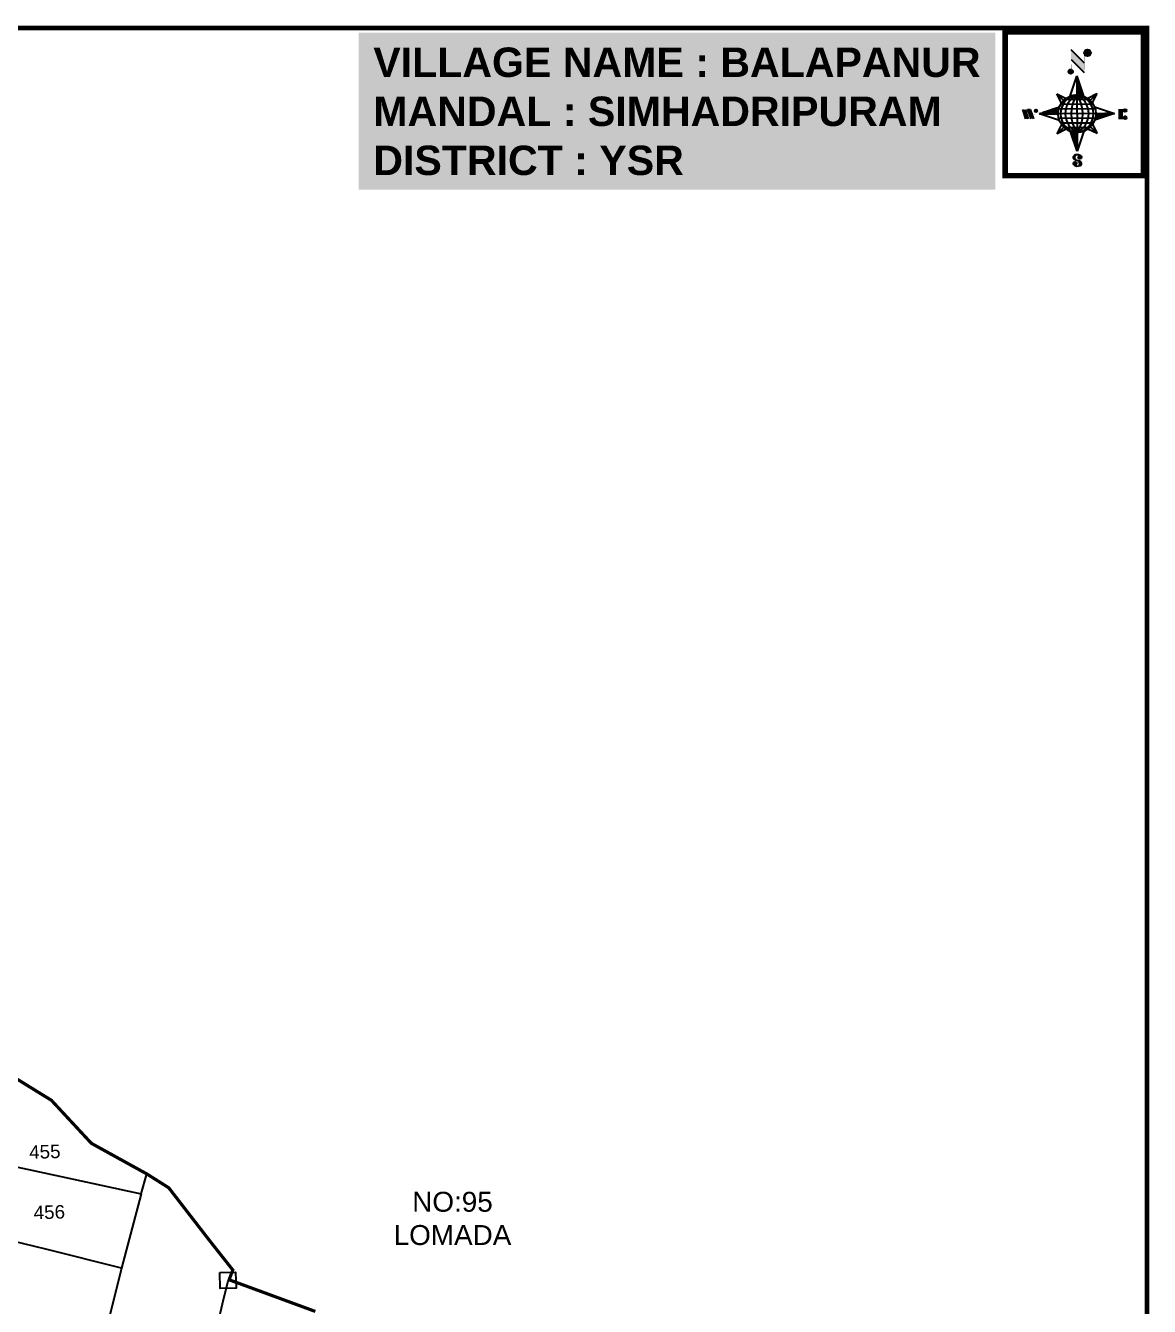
# Model space of a CAD drawing. Header units: millimetres. Extents: x 194974 to 210505, y 1603976 to 1614238.
# Drawn here: x 200565 to 202218, y 1611892 to 1613777 of the extents above; entities that cross this region are included whole.
import ezdxf

# ---------------------------------------------------------------- set-up
doc = ezdxf.new("R2010")
doc.units = ezdxf.units.MM
doc.header["$LTSCALE"] = 15
for name, color, linetype in [('AQUADUCT', 1, 'Continuous'), ('bord', 1, 'Continuous'), ('BOUNDRY STONES', 240, 'Continuous'), ('DIMENSION', 1, 'Continuous'), ('PLOTS', 7, 'Continuous'), ('PLOTS NO', 7, 'Continuous'), ('TEXT', 1, 'Continuous'), ('text2', 7, 'Continuous'), ('VILLAGE BOUNDRY', 5, 'Continuous')]:
    doc.layers.add(name, color=color, linetype=linetype)
doc.styles.get("Standard").update_dxf_attribs({"font": 'arial.ttf'})
pattern_1 = [(267.297113149, (-8720374.938, 50637915.138), (10.5367255337, -0.497431438), [])]
pattern_2 = [(357.297113149, (-8720374.938, 50637915.138), (0.497431438, 10.5367255337), [])]

# ---------------------------------------------------------------- blocks, each defined once
blk = doc.blocks.new('*X19')
at = {"color": 0, "linetype": 'Continuous'}
for p, q in [((6321.6, 240.5), (6322.3, 241.2)), ((6321.6, 240.3), (6322.3, 241)), ((6321.6, 240.1), (6322.3, 240.8)), ((6321.6, 239.9), (6322.4, 240.7)), ((6321.6, 239.8), (6322.4, 240.6)), ((6321.6, 239.6), (6322.5, 240.5)), ((6321.6, 239.4), (6322.5, 240.3)), ((6321.6, 239.2), (6322.6, 240.2)), ((6321.7, 239.1), (6322.6, 240.1)), ((6321.8, 240.8), (6322.4, 241.4)), ((6321.8, 239), (6322.7, 240)), ((6321.8, 239), (6322.8, 239.9)), ((6321.9, 238.9), (6322.9, 239.8)), ((6322, 238.8), (6323, 239.7)), ((6322.1, 241.3), (6322.4, 241.6)), ((6322.1, 238.7), (6323.1, 239.6)), ((6322.2, 238.6), (6323.1, 239.6)), ((6322.3, 238.5), (6323.2, 239.5)), ((6322.4, 238.5), (6323.3, 239.4)), ((6322.5, 238.4), (6323.4, 239.3)), ((6322.7, 238.4), (6323.6, 239.3)), ((6322.8, 238.3), (6323.7, 239.2)), ((6322.9, 238.3), (6323.8, 239.1)), ((6323.1, 238.2), (6323.9, 239.1)), ((6323.2, 238.2), (6324, 239)), ((6323.3, 238.2), (6324.2, 239)), ((6323.5, 238.1), (6324.3, 238.9)), ((6323.7, 238.1), (6324.4, 238.9)), ((6323.8, 238.1), (6324.6, 238.8)), ((6324.1, 238.2), (6324.7, 238.8)), ((6324.3, 238.3), (6324.9, 238.8)), ((6324.6, 238.3), (6325.1, 238.8)), ((6324.8, 238.4), (6325.2, 238.8)), ((6325.1, 238.5), (6325.4, 238.8)), ((6325.4, 238.6), (6325.6, 238.8))]:
    blk.add_line(p, q, dxfattribs=at)
blk = doc.blocks.new('*X18')
at = {"color": 0, "linetype": 'Continuous'}
for p, q in [((6324.4, 240.3), (6324.5, 240.4)), ((6324.6, 240.3), (6324.8, 240.5)), ((6324.7, 240.2), (6325, 240.5)), ((6324.8, 240.2), (6325.2, 240.6)), ((6325, 240.1), (6325.5, 240.6)), ((6325.1, 240.1), (6325.6, 240.6)), ((6325.2, 240), (6325.8, 240.6)), ((6325.3, 240), (6326, 240.6)), ((6325.4, 239.9), (6326.1, 240.6)), ((6325.5, 239.8), (6326.2, 240.5)), ((6325.6, 239.8), (6326.3, 240.5)), ((6325.7, 239.7), (6326.5, 240.4)), ((6325.9, 239.6), (6326.6, 240.3)), ((6326, 239.5), (6326.7, 240.3)), ((6326, 239.4), (6326.8, 240.2)), ((6326.1, 239.3), (6327, 240.2)), ((6326.2, 239.3), (6327.1, 240.1)), ((6326.3, 239.2), (6327.1, 240)), ((6326.4, 239.1), (6327.2, 239.9)), ((6326.5, 239), (6327.3, 239.8)), ((6326.5, 238.9), (6327.4, 239.7)), ((6326.6, 238.8), (6327.5, 239.6)), ((6326.7, 238.7), (6327.5, 239.5)), ((6326.8, 238.6), (6327.6, 239.4)), ((6326.8, 238.5), (6327.7, 239.3)), ((6326.9, 238.3), (6327.8, 239.2)), ((6326.9, 238.2), (6327.9, 239.1)), ((6327, 238.1), (6327.8, 239)), ((6327, 237.9), (6327.8, 238.8)), ((6327, 237.8), (6327.8, 238.6)), ((6327, 237.6), (6327.8, 238.4)), ((6327, 237.4), (6327.8, 238.2)), ((6327, 237.3), (6327.8, 238)), ((6326.8, 236.5), (6327.4, 237)), ((6326.9, 236.8), (6327.6, 237.4)), ((6327, 237.1), (6327.8, 237.9))]:
    blk.add_line(p, q, dxfattribs=at)
blk = doc.blocks.new('H')
at = {"layer": 'bord', "extrusion": (0.000427885, 0.004792, 0.999988)}
h = blk.add_hatch(dxfattribs=at)
h.set_pattern_fill('LINE', color=8, scale=84.387686, angle=-2.70289, style=0)
h.set_pattern_definition(pattern_2)
h.paths.add_polyline_path([(-492.5, 785.6, -0.090992), (-448, 775.2), (-486.5, 912)])
h = blk.add_hatch(dxfattribs=at)
h.set_pattern_fill('LINE', color=8, scale=84.387686, angle=-92.70289, style=0)
h.set_pattern_definition(pattern_1)
h.paths.add_polyline_path([(-624.9, 665.1, -0.090992), (-614.5, 709.6), (-751.3, 671.1)])
h = blk.add_hatch(dxfattribs=at)
h.set_pattern_fill('LINE', color=8, scale=84.387686, angle=-92.70289, style=0)
h.set_pattern_definition(pattern_1)
h.paths.add_polyline_path([(-245.6, 647.2), (-372, 653.2, -0.090992), (-382.4, 608.7)])
h = blk.add_hatch(dxfattribs=at)
h.set_pattern_fill('LINE', color=8, scale=84.387686, angle=-2.70289, style=0)
h.set_pattern_definition(pattern_2)
h.paths.add_polyline_path([(-504.4, 532.7, -0.090992), (-548.9, 543.1), (-510.4, 406.3)])
for p, q in [((-516.2, 1087.1, -1217.1), (-431.5, 994, -1216.7)), ((-519.4, 1020.4, -1216.8), (-434.7, 927.3, -1216.4)), ((-538.3, 773.7, -1215.6), (-487, 906.2, -1216.3)), ((-487, 906.2, -1216.3), (-493, 779.8, -1215.7)), ((-487, 906.2, -1216.3), (-448.5, 769.4, -1215.7)), ((-626.7, 793.8, -1215.7), (-566.8, 760.2, -1215.6)), ((-626.7, 793.8, -1215.7), (-584.1, 747, -1215.5)), ((-598.9, 731, -1215.4), (-626.7, 793.8, -1215.7)), ((-421.3, 753.3, -1215.6), (-358.5, 781.1, -1215.7)), ((-358.5, 781.1, -1215.7), (-405.3, 738.5, -1215.5)), ((-358.5, 781.1, -1215.7), (-392.1, 721.2, -1215.4)), ((-864.7, 700.9, -1215.1), (-846.9, 637.7, -1214.9)), ((-846.9, 700.1, -1215.1), (-829.1, 636.9, -1214.9)), ((-829.1, 699.2, -1215.2), (-811.3, 636, -1214.9)), ((-829.1, 699.2, -1215.2), (-811.3, 698.4, -1215.2)), ((-811.3, 698.4, -1215.2), (-793.5, 635.2, -1214.9)), ((-751.8, 665.3, -1215), (-615, 703.8, -1215.3)), ((-378.6, 692.6, -1215.3), (-246.1, 641.4, -1215.1)), ((-751.8, 665.3, -1215), (-625.4, 659.3, -1215)), ((-619.3, 614, -1214.8), (-751.8, 665.3, -1215)), ((-246.1, 641.4, -1215.1), (-382.9, 602.9, -1214.9)), ((-372.5, 647.4, -1215.1), (-246.1, 641.4, -1215.1)), ((-213.5, 669.3, -1215.3), (-216.7, 600.8, -1214.9)), ((-197.2, 599.9, -1214.9), (-193.9, 668.4, -1215.3)), ((-639.4, 525.6, -1214.4), (-605.8, 585.5, -1214.7)), ((-639.4, 525.6, -1214.4), (-592.6, 568.1, -1214.6)), ((-576.6, 553.3, -1214.6), (-639.4, 525.6, -1214.4)), ((-510.9, 400.5, -1213.9), (-549.4, 537.2, -1214.5)), ((-459.6, 533, -1214.5), (-510.9, 400.5, -1213.9)), ((-504.9, 526.9, -1214.5), (-510.9, 400.5, -1213.9)), ((-371.2, 512.9, -1214.5), (-431.1, 546.5, -1214.6)), ((-371.2, 512.9, -1214.5), (-413.8, 559.7, -1214.7)), ((-399, 575.7, -1214.7), (-371.2, 512.9, -1214.5))]:
    blk.add_line(p, q, dxfattribs=at)
at = {"layer": 'bord', "color": 8, "linetype": 'ByBlock', "extrusion": (0.000427885, 0.004792, 0.999988)}
for p, q in [((-493, 779.8, -1215.7), (-504.9, 526.9, -1214.5)), ((-375, 679.2, -1215.3), (-619.9, 690.7, -1215.2)), ((-386.5, 711.4, -1215.4), (-605.5, 721.7, -1215.4)), ((-410.8, 744.2, -1215.5), (-578.1, 752.1, -1215.5)), ((-372.5, 647.4, -1215.1), (-625.4, 659.3, -1215)), ((-378, 615.9, -1214.9), (-622.9, 627.5, -1214.9)), ((-392.4, 584.9, -1214.8), (-611.4, 595.3, -1214.7)), ((-419.8, 554.6, -1214.6), (-587.1, 562.5, -1214.6))]:
    blk.add_line(p, q, dxfattribs=at)
at = {"layer": 'bord', "extrusion": (0.000427885, 0.004792, 0.999988), "elevation": -1212.1}
for points, const_width in [([(-522, 959.6), (-515.7, 1092.9)], 1.61), ([(-434.2, 933.1), (-427.9, 1066.5)], 1.61), ([(-870.1, 707), (-846.4, 705.9)], 0.642), ([(-828.6, 642.7), (-855.2, 643.9)], 0.642), ([(-828.6, 642.7), (-821, 678)], 0.642), ([(-810.8, 641.8), (-784.1, 640.6)], 0.642), ([(-793, 641), (-781.6, 693.9)], 0.642), ([(-222.7, 675.6), (-173.8, 673.3)], 0.706), ([(-194.8, 644.8), (-185, 644.4)], 0.706), ([(-177.1, 604.8), (-226, 607.1)], 0.706)]:
    blk.add_lwpolyline(points, dxfattribs=dict(at, const_width=const_width))
for points, const_width in [([(-413.7, 1073.1, 1), (-397.6, 1057.7, 1)], 22.3), ([(-530.3, 949.5, 1), (-519.6, 939.3, 1)], 14.8), ([(-775.9, 696.6, 1), (-769.5, 690.4, 1)], 8.9), ([(-180.1, 618, 1), (-173.1, 611.2, 1)], 9.79), ([(-177.8, 666.9, 1), (-170.8, 660.1, 1)], 9.79), ([(-489.8, 361.7, 1), (-498.1, 369.1, 1)], 11.1), ([(-525.2, 321.6, 1), (-533.4, 328.9, 1)], 11.1)]:
    blk.add_lwpolyline(points, format="xyb", close=True, dxfattribs=dict(at, const_width=const_width))
for points in [[(-537, 317.4), (-530.7, 310.5), (-519.8, 306.8), (-504.9, 306.9), (-493.9, 310), (-486.3, 317.7), (-486.5, 325.8), (-490.6, 333.3), (-493.5, 336.2), (-502.8, 340.9), (-522.5, 347.3), (-530.4, 351.6), (-533.7, 354.6), (-537.4, 362.6), (-537, 373.4), (-530, 380.7), (-520, 384.1), (-503.5, 384.2), (-492.5, 379.9), (-487.1, 373.3)], [(-522.5, 347.6), (-526.2, 353.8), (-527.8, 360.6), (-527.9, 370.6), (-525.9, 375.5), (-521.3, 381.2), (-514.5, 384.4)], [(-504.9, 306.9), (-499, 312.4), (-497, 319.4), (-497.5, 326.5), (-501.2, 335.4), (-509.2, 343.2)]]:
    blk.add_lwpolyline(points, dxfattribs=at)
at = {"layer": 'bord', "extrusion": (0.000427885, 0.004792, 0.999988)}
for centre, radius in [((-405.6, 1065.4, -1212.1), 22.3), ((-525, 944.4, -1212.1), 14.8), ((-498.4, 659.1, -1212.1), 126.6), ((-772.7, 693.5, -1212.1), 8.9), ((-176.6, 614.6, -1212.1), 9.79), ((-174.3, 663.5, -1212.1), 9.79), ((-494, 365.4, -1212.1), 11.1), ((-529.3, 325.2, -1212.1), 11.1)]:
    blk.add_circle(centre, radius, dxfattribs=at)
at = {"layer": 'bord', "color": 8, "linetype": 'ByBlock', "extrusion": (0.000427885, 0.004792, 0.999988)}
for centre, radius, start, end in [((-481.5, 658.3, -1212.1), 127.7, 94.92536, 259.66906), ((-436.8, 656.2, -1212.1), 140.8, 113.28644, 241.30798), ((-315.9, 650.5, -1212.1), 222.3, 142.58916, 212.00526), ((-560.1, 662.1, -1212.1), 140.8, 293.28644, 61.30798), ((-681, 667.8, -1212.1), 222.3, 322.58916, 32.00526), ((-515.4, 659.9, -1212.1), 127.7, 274.92536, 79.66906)]:
    blk.add_arc(centre, radius, start, end, dxfattribs=at)
at = {"layer": 'bord', "extrusion": (0.000427885, 0.004792, 0.999988)}
for points in [[(-515.7, 1092.9, -1212.1), (-431, 999.8, -1212.1), (-518.9, 1026.2, -1212.1), (-434.2, 933.1, -1212.1)], [(-864.1, 706.7, -1212.1), (-846.4, 705.9, -1212.1), (-846.3, 643.5, -1212.1), (-828.6, 642.7, -1212.1)], [(-828.6, 705, -1212.1), (-810.8, 704.2, -1212.1), (-810.8, 641.8, -1212.1), (-793, 641, -1212.1)], [(-193.4, 674.2, -1212.1), (-196.6, 605.7, -1212.1), (-213, 675.1, -1212.1), (-216.2, 606.7, -1212.1)]]:
    blk.add_solid(points, dxfattribs=at)
at = {"layer": 'bord', "extrusion": (0.000427885, 0.004792, 0.999988), "xscale": 7.977342409717546, "yscale": 7.977342409717546, "zscale": 7.977342409717546, "rotation": 138.0840426661453}
for name, p in [('*X18', (38300.5, -31929.4, -1212.1)), ('*X19', (38314.4, -31950.9, -1212.1))]:
    blk.add_blockref(name, p, dxfattribs=at)

msp = doc.modelspace()

# ---------------------------------------------------------------- linework, layer by layer
at = {"color": 5, "const_width": 7}
msp.add_lwpolyline([(194977.8, 1613773.1), (202214.5, 1613773.1), (202214.5, 1604139.6), (194977.8, 1604139.6)], close=True, dxfattribs=at)
at = {"layer": 'BOUNDRY STONES', "color": 1}
msp.add_lwpolyline([(200850.6, 1611942.2), (200873.9, 1611942.8), (200874.6, 1611919.3), (200851.3, 1611918.6)], close=True, dxfattribs=at)
at = {"layer": 'PLOTS', "color": 0}
for points in [[(200473.8, 1612115.4), (200542, 1612099.6), (200635.5, 1612079.8), (200734.7, 1612057.9), (200743.2, 1612087.3)], [(200734.7, 1612057.9), (200706.2, 1611948.8), (200594.5, 1611976.4), (200529.8, 1611992.3), (200459.4, 1612008.8)]]:
    msp.add_lwpolyline(points, dxfattribs=at)
at = {"layer": 'PLOTS NO', "color": 0}
msp.add_lwpolyline([(200706.2, 1611948.8), (200671.5, 1611810.3), (200828.7, 1611780.6), (200839.3, 1611828.5), (200846.9, 1611862.3), (200855.9, 1611902.6), (200862.8, 1611929.4), (200864.3, 1611931.6)], dxfattribs=at)
at = {"layer": 'text2', "color": 200, "const_width": 8.32, "elevation": -9.2}
msp.add_lwpolyline([(202209.2, 1613767.7), (202006, 1613767.7), (202006, 1613555.9), (202209.2, 1613555.9)], close=True, dxfattribs=at)
at = {"layer": 'VILLAGE BOUNDRY', "const_width": 4.72}
msp.add_lwpolyline([(200517.2, 1612248.5), (200602.9, 1612195.6), (200661.7, 1612132.3), (200743.2, 1612087.3), (200775.5, 1612066.9), (200833.4, 1611992), (200869.7, 1611946), (200864.3, 1611931.6), (200991.1, 1611885)], dxfattribs=at)
msp.add_lwpolyline([(200517.2, 1612248.5), (200602.9, 1612195.6), (200661.7, 1612132.3), (200743.2, 1612087.3), (200775.5, 1612066.9), (200833.4, 1611992), (200869.7, 1611946), (200864.3, 1611931.6), (200991.1, 1611885)], dxfattribs=at)

# ---------------------------------------------------------------- block references
at = {"layer": 'AQUADUCT', "color": 1, "xscale": 0.2184089625505768, "yscale": 0.2184089625505768, "zscale": 0.2184089625505768, "rotation": 3.078330600073183}
msp.add_blockref('H', (202228, 1613510.4, 256.7), dxfattribs=at)

# ---------------------------------------------------------------- texts
at = {"layer": 'DIMENSION', "color": 1, "insert": (201192.9, 1612061), "char_height": 29.35, "width": 359.925, "attachment_point": 2}
msp.add_mtext('NO:95\\PLOMADA', dxfattribs=at)
at = {"layer": 'PLOTS NO', "color": 0}
for s, p in [('455', (200570.4, 1612109.4)), ('456', (200577, 1612020.5))]:
    msp.add_text(s, height=19.82, rotation=1.6859, dxfattribs=at).set_placement(p)
at = {"layer": 'TEXT', "insert": (201076.4, 1613744.4), "char_height": 43.28, "width": 893.567, "attachment_point": 1, "bg_fill": 1, "box_fill_scale": 1.5, "bg_fill_color": 254, "bg_fill_transparency": 0}
msp.add_mtext('{\\fArial|b1|i0|c0|p34;\\C1;VILLAGE NAME :\\C5; BALAPANUR\\C0;\\P\\C1;MANDAL : \\C5;SIMHADRIPURAM\\P\\C1;DISTRICT : \\C5;YSR}', dxfattribs=at)

doc.saveas('drawing.dxf')
